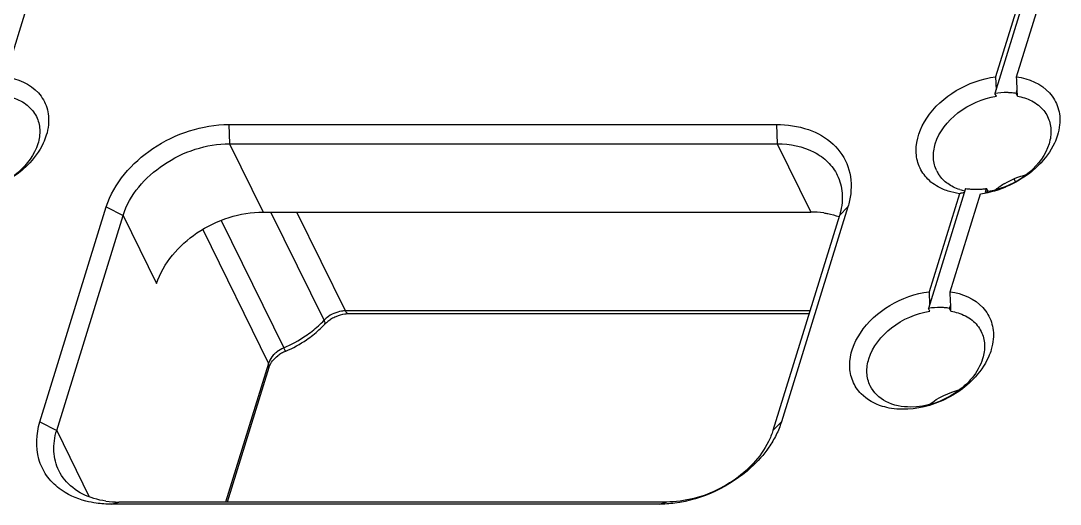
# Model space of a CAD drawing. Header units: millimetres. Extents: x 0 to 297, y 0 to 210.
# Drawn here: x 249.34 to 256.91, y 175.04 to 178.56 of the extents above; entities that cross this region are included whole.
import ezdxf

# ---------------------------------------------------------------- set-up
doc = ezdxf.new("R2010")
doc.units = ezdxf.units.MM
doc.header["$LTSCALE"] = 16.335
doc.layers.add('7_ALL_FEATURES', color=7, linetype='CONTINUOUS')

msp = doc.modelspace()

# ---------------------------------------------------------------- linework, layer by layer
at = {"layer": '7_ALL_FEATURES', "color": 7, "linetype": 'Continuous'}
for p, q in [((256.70893, 178.90924), (256.43888, 178.03538)), ((249.22812, 178.15628), (249.44906, 178.87122)), ((256.66404, 178.87122), (256.4431, 178.15628)), ((256.59661, 178.15628), (256.81755, 178.87122)), ((256.4431, 178.15628), (256.44709, 178.06192)), ((256.59765, 178.13191), (256.59661, 178.15628)), ((256.59866, 178.10806), (256.59765, 178.13191)), ((256.59964, 178.08473), (256.59866, 178.10806)), ((256.6006, 178.06192), (256.59964, 178.08473)), ((256.44905, 178.01466), (256.43888, 178.03538)), ((256.59239, 178.03538), (256.6006, 178.06192)), ((256.60256, 178.01466), (256.59239, 178.03538)), ((256.60256, 178.01466), (256.6006, 178.06192)), ((250.8554, 177.80876), (250.86169, 177.66826)), ((250.8554, 177.80876), (254.84666, 177.80876)), ((254.84666, 177.80876), (254.85296, 177.66826)), ((250.86169, 177.66826), (254.85296, 177.66826)), ((250.86169, 177.66826), (251.10573, 177.17097)), ((254.85296, 177.66826), (255.09699, 177.17097)), ((256.58842, 177.39155), (256.57797, 177.41286)), ((256.22479, 177.34258), (255.95475, 176.46873)), ((256.3701, 177.31604), (256.3783, 177.34258)), ((256.38847, 177.32186), (256.3783, 177.34258)), ((256.38396, 177.32043), (256.38847, 177.32186)), ((256.1799, 177.30457), (255.95897, 176.58963)), ((256.11248, 176.58963), (256.33341, 177.30457)), ((256.18938, 177.30752), (256.1799, 177.30457)), ((249.47953, 175.64155), (249.96367, 177.20821)), ((249.96367, 177.20821), (250.08628, 177.14604)), ((251.10573, 177.17097), (255.09699, 177.17097)), ((251.55058, 176.38208), (251.16345, 177.17097)), ((251.70623, 176.44997), (251.35241, 177.17097)), ((255.36722, 177.20821), (254.88309, 175.64155)), ((255.36722, 177.20821), (255.30562, 177.14604)), ((249.60214, 175.57939), (250.08628, 177.14604)), ((250.08628, 177.14604), (250.33031, 176.64876)), ((250.80062, 177.10975), (251.25663, 176.1805)), ((255.30562, 177.14604), (254.82149, 175.57939)), ((250.66603, 177.04333), (251.14493, 176.06743)), ((255.95897, 176.58963), (255.96295, 176.49527)), ((256.11351, 176.56526), (256.11248, 176.58963)), ((256.11452, 176.54141), (256.11351, 176.56526)), ((256.10826, 176.46873), (256.11646, 176.49527)), ((256.11551, 176.51808), (256.11452, 176.54141)), ((256.11646, 176.49527), (256.11551, 176.51808)), ((256.11843, 176.44801), (256.11646, 176.49527)), ((255.09052, 176.44997), (251.70623, 176.44997)), ((255.08382, 176.42831), (251.73044, 176.42831)), ((255.96492, 176.44801), (255.95475, 176.46873)), ((256.11843, 176.44801), (256.10826, 176.46873)), ((251.14493, 176.06743), (250.83274, 175.05717)), ((251.14837, 176.03791), (250.8453, 175.05717)), ((249.47953, 175.64155), (249.60214, 175.57939)), ((249.60214, 175.57939), (249.83935, 175.09602)), ((254.88309, 175.64155), (254.82149, 175.57939)), ((250.0001, 175.041), (250.05481, 175.05717)), ((253.99136, 175.041), (250.0001, 175.041)), ((254.04607, 175.05717), (250.05481, 175.05717)), ((253.99136, 175.041), (254.04607, 175.05717))]:
    msp.add_line(p, q, dxfattribs=at)
for centre, radius, start, end in [((256.52075, 177.60871), 0.43265, 80.468037, 85.401808), ((256.22677, 177.57422), 0.2362, 206.176753, 213.720264), ((256.29717, 177.69759), 0.38082, 252.6088, 258.1748), ((253.54436, 185.79541), 8.89047, 287.30824, 287.492014), ((256.29644, 177.76926), 0.43265, 260.468037, 265.401808), ((256.29945, 177.80582), 0.46933, 265.393423, 270.026406), ((256.29941, 177.84136), 0.50488, 270.028414, 274.441397), ((256.24851, 177.97876), 0.67951, 277.177818, 281.991842), ((256.29729, 177.87064), 0.53423, 274.42522, 277.515189), ((256.2956, 177.88412), 0.54782, 277.506364, 278.683303), ((254.23938, 184.07593), 7.08774, 287.494918, 287.612451), ((256.30145, 177.88875), 0.57353, 278.727614, 284.782038), ((256.23558, 178.0379), 0.74005, 282.019269, 292.40751), ((256.81672, 176.85405), 0.60767, 120.278033, 127.919077), ((255.09781, 176.49482), 0.67616, 82.075598, 90.068922), ((251.74308, 176.16206), 0.26768, 113.497421, 120.935779), ((256.03662, 176.04206), 0.43265, 80.468037, 85.401808), ((250.92453, 176.98509), 0.86939, 304.400322, 312.240527), ((250.96285, 176.94227), 0.81193, 312.270287, 316.37491), ((250.98183, 176.89583), 0.79013, 312.279154, 316.3778), ((251.71525, 176.19667), 0.22314, 131.584925, 136.341075), ((251.73041, 176.17983), 0.2458, 128.444934, 131.622611), ((251.7391, 176.16885), 0.2598, 120.951642, 128.440089), ((250.89616, 177.02642), 0.91952, 293.079894, 304.404074), ((250.94921, 176.9323), 0.83906, 304.412708, 312.252165), ((251.34638, 175.9698), 0.22902, 113.071939, 127.556284), ((250.92503, 176.96758), 0.88183, 293.082459, 304.413325), ((251.37151, 175.91644), 0.26008, 120.255686, 127.571324), ((251.37643, 175.90883), 0.26913, 113.120366, 120.3441), ((250.05399, 175.73334), 0.67617, 262.077284, 270.0689)]:
    msp.add_arc(centre, radius, start, end, dxfattribs=at)
for points, knots in [([(249.22812, 178.15628), (249.31657, 178.14427), (249.45072, 178.08806), (249.53887, 177.93389), (249.546, 177.84836), (249.54187, 177.8064)], [0, 0, 0, 0, 0.5179279, 0.7553746, 1, 1, 1, 1]), ([(255.94935, 177.41127), (255.92315, 177.43778), (255.87995, 177.50181), (255.84873, 177.66153), (255.93194, 177.8812), (256.14899, 178.07358), (256.34262, 178.14369), (256.4431, 178.15628)], [0, 0, 0, 0, 0.1040613, 0.2093208, 0.4433765, 0.7173037, 1, 1, 1, 1]), ([(256.59661, 178.15628), (256.68505, 178.14427), (256.81921, 178.08806), (256.90736, 177.93389), (256.91449, 177.84836), (256.91036, 177.8064)], [0, 0, 0, 0, 0.5179279, 0.7553746, 1, 1, 1, 1]), ([(249.28569, 178.00234), (249.32226, 177.99086), (249.39008, 177.95732), (249.43866, 177.89825), (249.45425, 177.8665)], [0, 0, 0, 0, 0.5201071, 1, 1, 1, 1]), ([(256.00428, 177.66826), (256.03174, 177.75711), (256.1624, 177.91917), (256.34854, 177.99931), (256.44905, 178.01466)], [0, 0, 0, 0, 0.4776981, 1, 1, 1, 1]), ([(256.55543, 178.03996), (256.54598, 178.04073), (256.50708, 178.04266), (256.46799, 178.03983), (256.43888, 178.03538)], [0, 0, 0, 0, 0.2436785, 1, 1, 1, 1]), ([(256.65418, 178.00234), (256.69075, 177.99086), (256.75857, 177.95732), (256.80714, 177.89825), (256.82274, 177.8665)], [0, 0, 0, 0, 0.5201071, 1, 1, 1, 1]), ([(249.45425, 177.8665), (249.46859, 177.83731), (249.48534, 177.76979), (249.47505, 177.70158), (249.46475, 177.66826)], [0, 0, 0, 0, 0.4825653, 1, 1, 1, 1]), ([(256.82274, 177.8665), (256.83708, 177.83731), (256.85382, 177.76979), (256.84354, 177.70158), (256.83324, 177.66826)], [0, 0, 0, 0, 0.4825653, 1, 1, 1, 1]), ([(249.96367, 177.20821), (250.01708, 177.38107), (250.22229, 177.61135), (250.56244, 177.77458), (250.75938, 177.80876), (250.8554, 177.80876)], [0, 0, 0, 0, 0.4803697, 0.7450759, 1, 1, 1, 1]), ([(254.84666, 177.80876), (254.92519, 177.80876), (255.07531, 177.78789), (255.26742, 177.68099), (255.3845, 177.50659), (255.39564, 177.36951), (255.38765, 177.30324)], [0, 0, 0, 0, 0.2801917, 0.5300023, 0.7618438, 1, 1, 1, 1]), ([(249.52635, 177.73042), (249.52032, 177.71091), (249.48871, 177.6301), (249.43559, 177.55865), (249.3888, 177.51191)], [0, 0, 0, 0, 0.2359224, 1, 1, 1, 1]), ([(256.89484, 177.73042), (256.88881, 177.71091), (256.8572, 177.6301), (256.80408, 177.55865), (256.75729, 177.51191)], [0, 0, 0, 0, 0.2359224, 1, 1, 1, 1]), ([(249.46475, 177.66826), (249.44019, 177.58878), (249.32899, 177.44043), (249.16819, 177.35759), (249.07929, 177.3342)], [0, 0, 0, 0, 0.4750766, 1, 1, 1, 1]), ([(250.08628, 177.14604), (250.13273, 177.29636), (250.36647, 177.56099), (250.69331, 177.66826), (250.86169, 177.66826)], [0, 0, 0, 0, 0.4830204, 1, 1, 1, 1]), ([(254.85296, 177.66826), (254.94472, 177.66826), (255.08231, 177.64227), (255.22446, 177.54133), (255.2728, 177.47492), (255.29007, 177.43974)], [0, 0, 0, 0, 0.5332207, 0.7722679, 1, 1, 1, 1]), ([(256.01479, 177.47002), (256.00045, 177.49921), (255.9837, 177.56674), (255.99399, 177.63494), (256.00428, 177.66826)], [0, 0, 0, 0, 0.4825653, 1, 1, 1, 1]), ([(256.83324, 177.66826), (256.80868, 177.58878), (256.69748, 177.44043), (256.53667, 177.35759), (256.44778, 177.3342)], [0, 0, 0, 0, 0.4750766, 1, 1, 1, 1]), ([(249.3888, 177.51191), (249.37212, 177.49525), (249.30063, 177.43098), (249.21622, 177.38131), (249.1492, 177.35372)], [0, 0, 0, 0, 0.2454262, 1, 1, 1, 1]), ([(256.75729, 177.51191), (256.74061, 177.49525), (256.66912, 177.43098), (256.58471, 177.38131), (256.51768, 177.35372)], [0, 0, 0, 0, 0.2454262, 1, 1, 1, 1]), ([(256.09726, 177.32318), (256.08282, 177.32783), (256.02888, 177.34826), (255.97923, 177.38102), (255.94935, 177.41127)], [0, 0, 0, 0, 0.2629884, 1, 1, 1, 1]), ([(250.33031, 176.64876), (250.37676, 176.79907), (250.55518, 176.99936), (250.85099, 177.14124), (251.02224, 177.17097), (251.10573, 177.17097)], [0, 0, 0, 0, 0.4803701, 0.7450909, 1, 1, 1, 1]), ([(255.19102, 177.16452), (255.20083, 177.16314), (255.23892, 177.15688), (255.27644, 177.14695), (255.30349, 177.13732)], [0, 0, 0, 0, 0.2563636, 1, 1, 1, 1]), ([(255.4638, 175.84608), (255.43784, 175.8727), (255.39513, 175.93686), (255.36491, 176.09649), (255.4486, 176.31543), (255.66546, 176.5072), (255.85872, 176.57706), (255.95897, 176.58963)], [0, 0, 0, 0, 0.1040003, 0.2092835, 0.4434999, 0.7174224, 1, 1, 1, 1]), ([(256.11248, 176.58963), (256.20017, 176.57771), (256.33297, 176.52249), (256.42189, 176.37087), (256.43017, 176.28637), (256.4267, 176.24487)], [0, 0, 0, 0, 0.5184752, 0.7559674, 1, 1, 1, 1]), ([(251.73044, 176.42829), (251.72822, 176.42829), (251.71698, 176.43108), (251.71018, 176.44192), (251.70623, 176.44997)], [0, 0, 0, 0, 0.1983533, 1, 1, 1, 1]), ([(255.52015, 176.10161), (255.54761, 176.19046), (255.67827, 176.35252), (255.86441, 176.43266), (255.96492, 176.44801)], [0, 0, 0, 0, 0.4776981, 1, 1, 1, 1]), ([(256.0713, 176.47331), (256.06185, 176.47408), (256.02295, 176.476), (255.98386, 176.47317), (255.95475, 176.46873)], [0, 0, 0, 0, 0.2436785, 1, 1, 1, 1]), ([(256.17005, 176.43569), (256.20662, 176.4242), (256.27443, 176.39067), (256.32301, 176.3316), (256.3386, 176.29985)], [0, 0, 0, 0, 0.5201071, 1, 1, 1, 1]), ([(251.55382, 176.35071), (251.55515, 176.3521), (251.55991, 176.36252), (251.55454, 176.37402), (251.55058, 176.38208)], [0, 0, 0, 0, 0.1762726, 1, 1, 1, 1]), ([(256.3386, 176.29985), (256.35294, 176.27066), (256.36969, 176.20313), (256.3594, 176.13493), (256.34911, 176.10161)], [0, 0, 0, 0, 0.4825653, 1, 1, 1, 1]), ([(251.27076, 176.15633), (251.27013, 176.15606), (251.26825, 176.15912), (251.26376, 176.16563), (251.25965, 176.17434), (251.25663, 176.1805)], [0, 0, 0, 0, 0.0732166, 0.2693399, 1, 1, 1, 1]), ([(251.14837, 176.03791), (251.15052, 176.04488), (251.16474, 176.07792), (251.19037, 176.10517), (251.21293, 176.12258)], [0, 0, 0, 0, 0.203867, 1, 1, 1, 1]), ([(251.20678, 176.15135), (251.20118, 176.14704), (251.18063, 176.12954), (251.16344, 176.10781), (251.15429, 176.0901)], [0, 0, 0, 0, 0.2617109, 1, 1, 1, 1]), ([(255.53065, 175.90336), (255.51632, 175.93258), (255.49959, 176.0001), (255.50986, 176.0683), (255.52015, 176.10161)], [0, 0, 0, 0, 0.4827732, 1, 1, 1, 1]), ([(256.34911, 176.10161), (256.31775, 176.00015), (256.15999, 175.82151), (255.93937, 175.74913), (255.82571, 175.74913)], [0, 0, 0, 0, 0.4830135, 1, 1, 1, 1]), ([(256.41249, 176.16969), (256.40682, 176.15034), (256.37678, 176.07007), (256.32532, 175.99876), (256.27976, 175.95194)], [0, 0, 0, 0, 0.2358892, 1, 1, 1, 1]), ([(251.14836, 176.03791), (251.15049, 176.0449), (251.14991, 176.0557), (251.14614, 176.06498), (251.14493, 176.06743)], [0, 0, 0, 0, 0.7278014, 1, 1, 1, 1]), ([(256.27976, 175.95194), (256.20271, 175.87275), (256.01323, 175.75378), (255.78931, 175.72307), (255.68496, 175.7395)], [0, 0, 0, 0, 0.5112388, 1, 1, 1, 1]), ([(255.82571, 175.74913), (255.76378, 175.74913), (255.64511, 175.77), (255.55423, 175.8553), (255.53065, 175.90336)], [0, 0, 0, 0, 0.5363707, 1, 1, 1, 1]), ([(255.68496, 175.7395), (255.66301, 175.74295), (255.58249, 175.76089), (255.50596, 175.80285), (255.4638, 175.84608)], [0, 0, 0, 0, 0.2690077, 1, 1, 1, 1]), ([(249.6205, 175.15568), (249.58526, 175.1826), (249.52284, 175.24661), (249.44431, 175.41023), (249.45269, 175.55468), (249.47953, 175.64155)], [0, 0, 0, 0, 0.2482971, 0.4909265, 1, 1, 1, 1]), ([(249.61769, 175.28569), (249.59646, 175.32896), (249.57166, 175.42899), (249.58689, 175.53004), (249.60214, 175.57939)], [0, 0, 0, 0, 0.4826446, 1, 1, 1, 1]), ([(254.78867, 175.49774), (254.7312, 175.3817), (254.53714, 175.18054), (254.27977, 175.08118), (254.14408, 175.06363)], [0, 0, 0, 0, 0.4862278, 1, 1, 1, 1]), ([(254.79123, 175.45604), (254.75395, 175.40205), (254.57355, 175.19931), (254.30822, 175.07514), (254.10546, 175.0486)], [0, 0, 0, 0, 0.2428993, 1, 1, 1, 1]), ([(249.87301, 175.08272), (249.81765, 175.09941), (249.7149, 175.14906), (249.64117, 175.23787), (249.61769, 175.28569)], [0, 0, 0, 0, 0.5204957, 1, 1, 1, 1]), ([(249.89071, 175.0486), (249.86505, 175.05225), (249.76947, 175.07096), (249.67735, 175.11224), (249.6205, 175.15568)], [0, 0, 0, 0, 0.2658832, 1, 1, 1, 1])]:
    msp.add_open_spline(points, degree=3, knots=knots, dxfattribs=at)
for points in [[(256.60256, 178.01466), (256.62001, 178.01172), (256.6373, 178.00764), (256.65418, 178.00234)], [(249.54187, 177.8064), (249.53934, 177.78068), (249.53399, 177.75512), (249.52635, 177.73042)], [(256.91036, 177.8064), (256.90783, 177.78068), (256.90247, 177.75512), (256.89484, 177.73042)], [(255.29007, 177.43974), (255.31019, 177.39874), (255.32214, 177.35292), (255.32544, 177.30737)], [(256.09446, 177.3776), (256.06956, 177.39532), (256.04726, 177.41767), (256.0303, 177.44309)], [(256.51033, 177.37883), (256.55933, 177.40748), (256.61277, 177.42966), (256.66774, 177.44377)], [(256.1362, 177.35287), (256.12167, 177.35996), (256.10763, 177.36822), (256.09446, 177.3776)], [(256.1799, 177.30457), (256.15192, 177.30837), (256.12413, 177.3145), (256.09726, 177.32318)], [(256.18334, 177.33418), (256.16722, 177.33925), (256.15139, 177.34545), (256.1362, 177.35287)], [(255.32544, 177.30737), (255.32759, 177.27772), (255.32626, 177.24767), (255.322, 177.21825)], [(255.38765, 177.30324), (255.38378, 177.27107), (255.37679, 177.23916), (255.36722, 177.20821)], [(255.322, 177.21825), (255.31847, 177.19382), (255.31291, 177.16962), (255.30562, 177.14604)], [(251.57177, 176.4014), (251.56429, 176.39545), (251.55717, 176.38901), (251.55058, 176.38208)], [(251.67836, 176.44789), (251.64001, 176.44227), (251.60212, 176.42552), (251.57177, 176.4014)], [(251.70048, 176.42604), (251.67847, 176.42283), (251.65676, 176.41641), (251.63636, 176.40754)], [(251.70623, 176.44997), (251.69691, 176.44997), (251.68757, 176.44924), (251.67836, 176.44789)], [(251.73044, 176.42831), (251.72042, 176.42831), (251.71039, 176.42749), (251.70048, 176.42604)], [(256.11843, 176.44801), (256.13587, 176.44507), (256.15317, 176.44099), (256.17005, 176.43569)], [(256.4267, 176.24487), (256.42457, 176.21945), (256.41966, 176.19416), (256.41249, 176.16969)], [(251.15429, 176.0901), (251.15053, 176.08284), (251.14735, 176.07524), (251.14493, 176.06743)], [(255.96009, 175.76752), (256.02557, 175.81839), (256.10311, 175.85642), (256.18341, 175.87707)], [(254.82149, 175.57939), (254.81283, 175.55137), (254.80169, 175.52403), (254.78867, 175.49774)], [(254.88309, 175.64155), (254.87301, 175.60892), (254.86, 175.5771), (254.84479, 175.54652)], [(254.84479, 175.54652), (254.82917, 175.51514), (254.81114, 175.48488), (254.79123, 175.45604)], [(249.96079, 175.06363), (249.93114, 175.06779), (249.90168, 175.07407), (249.87301, 175.08272)], [(250.0001, 175.041), (249.96354, 175.041), (249.92689, 175.04345), (249.89071, 175.0486)], [(254.10546, 175.0486), (254.06766, 175.04366), (254.02948, 175.041), (253.99136, 175.041)], [(254.14408, 175.06363), (254.11161, 175.05943), (254.07881, 175.05717), (254.04607, 175.05717)]]:
    msp.add_open_spline(points, degree=3, dxfattribs=at)

doc.saveas('drawing.dxf')
